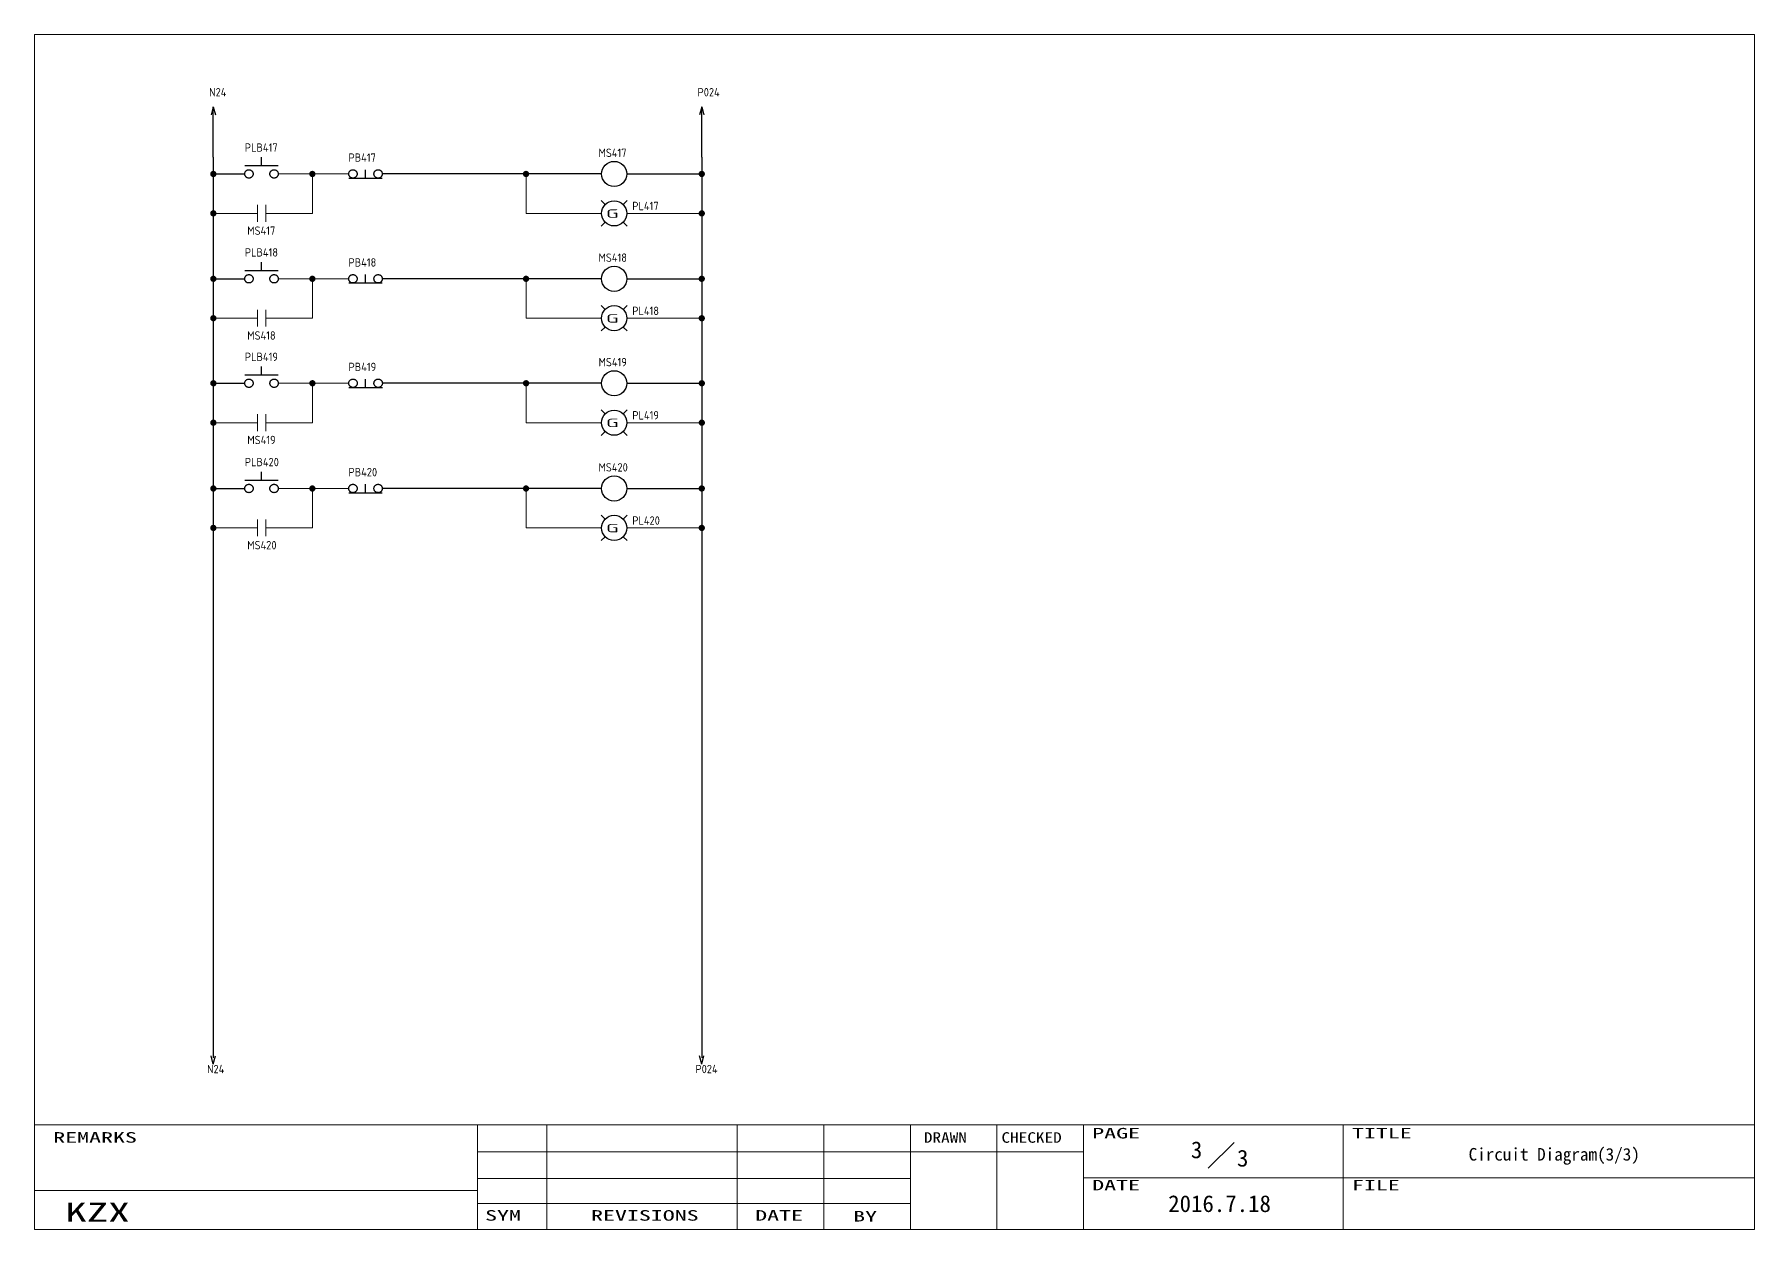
# Model space of a CAD drawing. Extents: x -319 to 2858, y -2689 to 285.
# Drawn here: x 2448.1 to 2858.1, y -1587.7 to -1302.7 of the extents above; entities that cross this region are included whole.
import ezdxf
from ezdxf.enums import TextEntityAlignment as Align

# ---------------------------------------------------------------- set-up
doc = ezdxf.new("R2010")
doc.units = 0
doc.header["$LTSCALE"] = 0.3
doc.header["$MEASUREMENT"] = 0
doc.linetypes.add('実線', pattern=[20001, 20000, -1])
doc.layers.get('0').update_dxf_attribs({"linetype": '実線'})
for name, color, linetype, lineweight in [('01図枠', 5, 'CONTINUOUS', 9), ('02接続図', 7, 'CONTINUOUS', 5), ('10外形', 7, 'CONTINUOUS', 9)]:
    doc.layers.add(name, color=color, linetype=linetype, lineweight=lineweight)
doc.layers.add('BLOCK', color=7, linetype='CONTINUOUS')
doc.layers.add('図形１', color=7, linetype='実線')
doc.styles.get("Standard").update_dxf_attribs({"font": 'ISOCP.shx', "height": 4, "bigfont": 'extfont.shx'})
doc.styles.add('電気標準', font='ISOCP.shx', dxfattribs={"height": 2.5, "bigfont": 'extfont.shx'})
doc.styles.add('ＭＳＰゴシック', font='')
doc.styles.get('ＭＳＰゴシック').set_extended_font_data('SimSun')

# ---------------------------------------------------------------- blocks, each defined once
blk = doc.blocks.new('矢印（右向）')
at = {"layer": 'BLOCK'}
for q in [(-1.93, 0.52), (-1.93, -0.52)]:
    blk.add_line((0, 0), q, dxfattribs=at)

msp = doc.modelspace()

# ---------------------------------------------------------------- linework, layer by layer
for p, q in [((2490.7, -1331.96), (2490.7, -1319.96)), ((2607.11, -1331.96), (2607.11, -1319.96)), ((2502.18, -1333.95), (2502.18, -1331.95)), ((2498.18, -1333.95), (2506.18, -1333.95)), ((2526.98, -1336.95), (2526.98, -1334.95)), ((2583.23, -1335.95), (2530.98, -1335.95)), ((2589.23, -1335.95), (2607.11, -1335.95)), ((2522.98, -1336.95), (2530.98, -1336.95)), ((2502.18, -1358.95), (2502.18, -1356.95)), ((2498.18, -1358.95), (2506.18, -1358.95)), ((2526.98, -1361.95), (2526.98, -1359.95)), ((2583.23, -1360.95), (2530.98, -1360.95)), ((2589.23, -1360.95), (2607.11, -1360.95)), ((2522.98, -1361.95), (2530.98, -1361.95)), ((2498.19, -1383.86), (2506.19, -1383.86)), ((2502.19, -1383.86), (2502.19, -1381.86)), ((2526.99, -1386.86), (2526.99, -1384.86)), ((2522.99, -1386.86), (2530.99, -1386.86)), ((2583.24, -1385.86), (2530.99, -1385.86)), ((2589.24, -1385.86), (2607.12, -1385.86)), ((2498.18, -1408.95), (2506.18, -1408.95)), ((2502.18, -1408.95), (2502.18, -1406.95)), ((2526.98, -1411.95), (2526.98, -1409.95)), ((2522.98, -1411.95), (2530.98, -1411.95)), ((2583.23, -1410.95), (2530.98, -1410.95)), ((2589.23, -1410.95), (2607.11, -1410.95))]:
    msp.add_line(p, q)
for centre in [(2499.18, -1335.95), (2505.18, -1335.95), (2523.98, -1335.95), (2529.98, -1335.95), (2499.18, -1360.95), (2505.18, -1360.95), (2523.98, -1360.95), (2529.98, -1360.95), (2499.19, -1385.86), (2505.19, -1385.86), (2523.99, -1385.86), (2529.99, -1385.86), (2499.18, -1410.95), (2505.18, -1410.95), (2523.98, -1410.95), (2529.98, -1410.95)]:
    msp.add_circle(centre, 1)
at = {"layer": '01図枠', "linetype": 'Continuous', "lineweight": 5}
for p, q in [((2448.05, -1587.67), (2448.05, -1302.67)), ((2448.05, -1302.67), (2858.05, -1302.67)), ((2858.05, -1302.67), (2858.05, -1587.67)), ((2448.05, -1562.67), (2858.05, -1562.67)), ((2553.66, -1562.67), (2553.66, -1587.67)), ((2570.17, -1562.67), (2570.17, -1587.67)), ((2615.57, -1562.67), (2615.57, -1587.67)), ((2636.21, -1562.67), (2636.21, -1587.67)), ((2656.85, -1562.67), (2656.85, -1587.67)), ((2677.48, -1587.67), (2677.48, -1562.67)), ((2698.12, -1562.67), (2698.12, -1587.67)), ((2760.03, -1587.67), (2760.03, -1562.67)), ((2553.66, -1569.1), (2656.85, -1569.1)), ((2656.85, -1569.1), (2698.12, -1569.1)), ((2733.98, -1566.86), (2727.79, -1573.05)), ((2553.66, -1578.38), (2448.05, -1578.38)), ((2553.66, -1575.52), (2656.85, -1575.52)), ((2698.12, -1575.29), (2858.05, -1575.29)), ((2553.66, -1581.48), (2656.85, -1581.48)), ((2858.05, -1587.67), (2448.05, -1587.67))]:
    msp.add_line(p, q, dxfattribs=at)
at = {"layer": '02接続図', "linetype": 'Continuous'}
for p, q in [((2501.22, -1347.35), (2501.22, -1343.35)), ((2503.22, -1347.35), (2503.22, -1343.35)), ((2501.22, -1372.35), (2501.22, -1368.35)), ((2503.22, -1372.35), (2503.22, -1368.35)), ((2501.23, -1397.26), (2501.23, -1393.26)), ((2503.23, -1397.26), (2503.23, -1393.26)), ((2501.22, -1422.35), (2501.22, -1418.35)), ((2503.22, -1422.35), (2503.22, -1418.35))]:
    msp.add_line(p, q, dxfattribs=at)
at = {"layer": '10外形'}
for p, q in [((2506.18, -1335.95), (2522.98, -1335.95)), ((2514.31, -1345.35), (2514.31, -1335.95)), ((2565.23, -1345.35), (2565.23, -1335.95)), ((2501.22, -1345.35), (2490.7, -1345.35)), ((2503.22, -1345.35), (2514.31, -1345.35)), ((2583.23, -1345.35), (2565.23, -1345.35)), ((2589.23, -1345.35), (2607.11, -1345.35)), ((2506.18, -1360.95), (2522.98, -1360.95)), ((2514.31, -1370.35), (2514.31, -1360.95)), ((2565.23, -1370.35), (2565.23, -1360.95)), ((2501.22, -1370.35), (2490.7, -1370.35)), ((2503.22, -1370.35), (2514.31, -1370.35)), ((2583.23, -1370.35), (2565.23, -1370.35)), ((2589.23, -1370.35), (2607.11, -1370.35)), ((2506.19, -1385.86), (2522.99, -1385.86)), ((2514.32, -1395.26), (2514.32, -1385.86)), ((2565.24, -1395.26), (2565.24, -1385.86)), ((2501.23, -1395.26), (2490.71, -1395.26)), ((2503.23, -1395.26), (2514.32, -1395.26)), ((2583.24, -1395.26), (2565.24, -1395.26)), ((2589.24, -1395.26), (2607.12, -1395.26)), ((2506.18, -1410.95), (2522.98, -1410.95)), ((2514.31, -1420.35), (2514.31, -1410.95)), ((2565.23, -1420.35), (2565.23, -1410.95)), ((2501.22, -1420.35), (2490.7, -1420.35)), ((2503.22, -1420.35), (2514.31, -1420.35)), ((2583.23, -1420.35), (2565.23, -1420.35)), ((2589.23, -1420.35), (2607.11, -1420.35))]:
    msp.add_line(p, q, dxfattribs=at)
at = {"layer": 'BLOCK'}
for centre in [(2586.23, -1335.95), (2586.23, -1345.35), (2586.23, -1360.95), (2586.23, -1370.35), (2586.24, -1385.86), (2586.24, -1395.26), (2586.23, -1410.95), (2586.23, -1420.35)]:
    msp.add_circle(centre, 3, dxfattribs=at)
at = {"layer": '図形１', "color": 7}
for p, q in [((2490.7, -1331.96), (2490.7, -1406.65)), ((2607.11, -1331.96), (2607.11, -1406.65)), ((2490.7, -1399.79), (2490.7, -1546.68)), ((2607.11, -1399.79), (2607.11, -1546.68))]:
    msp.add_line(p, q, dxfattribs=at)
at = {"layer": '図形１'}
for p, q in [((2490.7, -1335.95), (2498.18, -1335.95)), ((2584.1, -1343.24), (2583.13, -1342.28)), ((2588.35, -1343.23), (2589.31, -1342.28)), ((2583.13, -1348.39), (2584.08, -1347.45)), ((2589.31, -1348.39), (2588.36, -1347.46)), ((2490.7, -1360.95), (2498.18, -1360.95)), ((2584.1, -1368.24), (2583.13, -1367.28)), ((2588.35, -1368.23), (2589.31, -1367.28)), ((2583.13, -1373.39), (2584.08, -1372.45)), ((2589.31, -1373.39), (2588.36, -1372.46)), ((2490.71, -1385.86), (2498.19, -1385.86)), ((2584.11, -1393.15), (2583.14, -1392.19)), ((2588.36, -1393.14), (2589.32, -1392.19)), ((2583.14, -1398.3), (2584.09, -1397.36)), ((2589.32, -1398.3), (2588.38, -1397.37)), ((2490.7, -1410.95), (2498.18, -1410.95)), ((2584.1, -1418.24), (2583.13, -1417.28)), ((2588.35, -1418.23), (2589.31, -1417.28)), ((2583.13, -1423.39), (2584.08, -1422.45)), ((2589.31, -1423.39), (2588.36, -1422.46))]:
    msp.add_line(p, q, dxfattribs=at)
at = {"layer": '図形１', "const_width": 0.75}
for points in [[(2490.33, -1335.95, 1), (2491.08, -1335.95, 1)], [(2513.93, -1335.95, 1), (2514.68, -1335.95, 1)], [(2564.86, -1335.95, 1), (2565.61, -1335.95, 1)], [(2606.74, -1335.95, 1), (2607.49, -1335.95, 1)], [(2490.33, -1345.35, 1), (2491.08, -1345.35, 1)], [(2606.74, -1345.35, 1), (2607.49, -1345.35, 1)], [(2490.33, -1360.95, 1), (2491.08, -1360.95, 1)], [(2513.93, -1360.95, 1), (2514.68, -1360.95, 1)], [(2564.86, -1360.95, 1), (2565.61, -1360.95, 1)], [(2606.74, -1360.95, 1), (2607.49, -1360.95, 1)], [(2490.33, -1370.35, 1), (2491.08, -1370.35, 1)], [(2606.74, -1370.35, 1), (2607.49, -1370.35, 1)], [(2490.34, -1385.86, 1), (2491.09, -1385.86, 1)], [(2513.94, -1385.86, 1), (2514.69, -1385.86, 1)], [(2564.87, -1385.86, 1), (2565.62, -1385.86, 1)], [(2606.75, -1385.86, 1), (2607.5, -1385.86, 1)], [(2490.34, -1395.26, 1), (2491.09, -1395.26, 1)], [(2606.75, -1395.26, 1), (2607.5, -1395.26, 1)], [(2490.33, -1410.95, 1), (2491.08, -1410.95, 1)], [(2513.93, -1410.95, 1), (2514.68, -1410.95, 1)], [(2564.86, -1410.95, 1), (2565.61, -1410.95, 1)], [(2606.74, -1410.95, 1), (2607.49, -1410.95, 1)], [(2490.33, -1420.35, 1), (2491.08, -1420.35, 1)], [(2606.74, -1420.35, 1), (2607.49, -1420.35, 1)]]:
    msp.add_lwpolyline(points, format="xyb", close=True, dxfattribs=at)

# ---------------------------------------------------------------- block references
at = {"layer": '図形１', "color": 7, "xscale": -1, "rotation": 270}
for p in [(2490.7, -1319.96), (2607.11, -1319.96)]:
    msp.add_blockref('矢印（右向）', p, dxfattribs=at)
at = {"layer": '図形１', "color": 7, "rotation": 270}
for p in [(2490.7, -1548.18), (2607.11, -1548.18)]:
    msp.add_blockref('矢印（右向）', p, dxfattribs=at)

# ---------------------------------------------------------------- texts
at = {"width": 2.307692}
for p, p2 in [((2584.32, -1346.4), (2587.32, -1346.4)), ((2584.32, -1371.4), (2587.32, -1371.4)), ((2584.33, -1396.31), (2587.33, -1396.31)), ((2584.32, -1421.4), (2587.32, -1421.4))]:
    msp.add_text('G', height=2, dxfattribs=at).set_placement(p, p2, align=Align.FIT)
at = {"layer": '01図枠', "linetype": 'Continuous', "lineweight": 5, "style": 'ＭＳＰゴシック'}
for s, height, width, p in [('REMARKS', 2.513, 1.666667, (2452.54, -1564.43)), ('DRAWN', 2.513, 1.2, (2660.05, -1564.45)), ('CHECKED', 2.513, 1.2, (2678.55, -1564.45)), ('PAGE', 2.513, 1.666667, (2700.18, -1563.42)), ('TITLE', 2.513, 1.666667, (2762.09, -1563.42)), ('DATE', 2.513, 1.666667, (2700.18, -1575.8)), ('FILE', 2.513, 1.666667, (2762.09, -1575.8)), ('KZX', 4.523, 1.666667, (2455.39, -1581.27)), ('SYM', 2.513, 1.666667, (2555.47, -1583.03))]:
    msp.add_text(s, height=height, dxfattribs=dict(at, width=width)).set_placement(p, align=Align.TOP_LEFT)
at = {"layer": '01図枠', "linetype": 'Continuous', "lineweight": 5, "style": 'ＭＳＰゴシック', "width": 1.666667}
for s, p in [('REVISIONS', (2593.55, -1583.03)), ('DATE', (2625.55, -1583.03)), ('BY', (2646.05, -1583.23))]:
    msp.add_text(s, height=2.513, dxfattribs=at).set_placement(p, align=Align.TOP_CENTER)
at = {"layer": '02接続図', "style": 'ＭＳＰゴシック'}
for s, p in [('3', (2725.05, -1568.67)), ('3', (2736.05, -1570.67)), ('2016.7.18', (2730.53, -1581.51))]:
    msp.add_text(s, height=4, dxfattribs=at).set_placement(p, align=Align.MIDDLE)
msp.add_text('Circuit Diagram(3/3)', height=3, dxfattribs=at).set_placement((2789.89, -1569.71), align=Align.MIDDLE_LEFT)
at = {"layer": '図形１', "color": 7, "linetype": '実線', "style": '電気標準'}
for s, p in [('N24', (2489.7, -1317.46)), ('P024', (2606.11, -1317.46)), ('N24', (2489.2, -1550.38)), ('P024', (2605.61, -1550.38))]:
    msp.add_text(s, height=2, dxfattribs=at).set_placement(p)
at = {"layer": '図形１', "color": 4, "style": '電気標準'}
for s, p in [('PLB417', (2498.21, -1330.65)), ('PB417', (2522.92, -1333.05)), ('MS417', (2582.51, -1331.91)), ('PL417', (2590.55, -1344.59)), ('MS417', (2498.78, -1350.47)), ('PLB418', (2498.21, -1355.65)), ('PB418', (2522.92, -1358.05)), ('MS418', (2582.51, -1356.91)), ('PL418', (2590.55, -1369.59)), ('MS418', (2498.78, -1375.47)), ('PLB419', (2498.22, -1380.56)), ('PB419', (2522.93, -1382.96)), ('MS419', (2582.52, -1381.82)), ('PL419', (2590.56, -1394.5)), ('MS419', (2498.8, -1400.38)), ('PLB420', (2498.21, -1405.65)), ('PB420', (2522.92, -1408.05)), ('MS420', (2582.51, -1406.91)), ('PL420', (2590.55, -1419.59)), ('MS420', (2498.78, -1425.47))]:
    msp.add_text(s, height=2, dxfattribs=at).set_placement(p)

doc.saveas('drawing.dxf')
